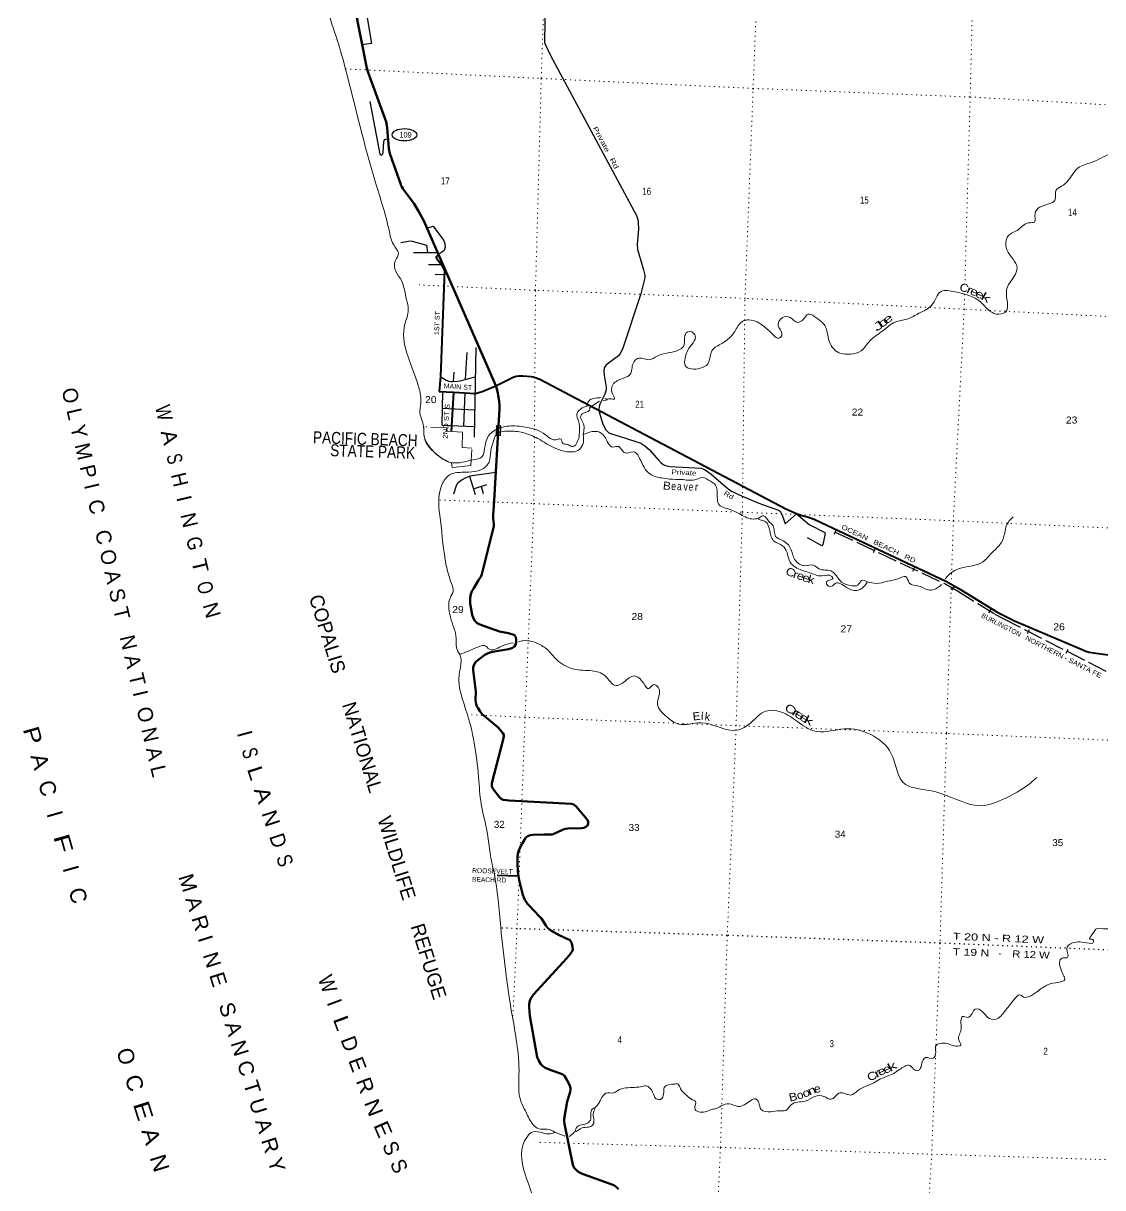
# Model space of a CAD drawing. Header units: feet. Extents: x -845745 to -745759, y -170898 to 15581.
# Drawn here: x -810239 to -783265, y -112410 to -83303 of the extents above; entities that cross this region are included whole.
import ezdxf
from ezdxf.enums import TextEntityAlignment as Align

# ---------------------------------------------------------------- set-up
doc = ezdxf.new("R2010")
doc.units = ezdxf.units.FT
doc.header["$LTSCALE"] = 80
for name, pattern in [('DOT_DASHED', [7.7, 5, -1.2, 0.3, -1.2]), ('DOTTED', [1.5, 0.3, -1.2]), ('LONG_DASHED', [7.5, 6, -1.5])]:
    doc.linetypes.add(name, pattern=pattern)
for name, color, linetype, lineweight in [('17', 7, 'Continuous', 25), ('23', 7, 'Continuous', 70), ('26', 7, 'Continuous', 40), ('29', 7, 'Continuous', 25), ('39', 7, 'Continuous', 13), ('44', 7, 'DOT_DASHED', 13), ('59', 7, 'Continuous', 13), ('6', 7, 'DOTTED', 25), ('63', 7, 'Continuous', 25), ('7', 7, 'DOTTED', 13)]:
    doc.layers.add(name, color=color, linetype=linetype, lineweight=lineweight)
for name, color, linetype in [('27', 7, 'Continuous'), ('30', 7, 'Continuous'), ('41', 7, 'Continuous')]:
    doc.layers.add(name, color=color, linetype=linetype)

msp = doc.modelspace()

# ---------------------------------------------------------------- linework, layer by layer
at = {"layer": '17'}
msp.add_ellipse((-800713.14, -86090.41), major_axis=(309.24, -1), ratio=0.500121, dxfattribs=at)
at = {"layer": '23'}
for points in [[(-801969.64, -82625.29), (-801977.22, -82669.13), (-801978.65, -82738.14), (-801969.88, -82827.12), (-801652.91, -84426.74), (-801618.76, -84536.82), (-801175.45, -85768.44), (-801154.46, -85854.69), (-801144.8, -85918.69), (-801103.62, -86436.04), (-801100.23, -86472.39), (-801084.95, -86529.43), (-801028.78, -86696.75), (-800806.68, -87334.78), (-800794.17, -87366.08), (-800783.74, -87386.95), (-800752.46, -87433.91), (-800734.73, -87458.95), (-800472.48, -87811.72), (-800362.57, -87995.18), (-800230.71, -88237.88), (-799860.09, -89085.33)], [(-799860.09, -89085.33), (-798468.48, -92267.32), (-798434.2, -92365.49)], [(-798434.2, -92365.49), (-798415.73, -92418.4), (-798383.25, -92538.31), (-798368.65, -92607.18), (-798349.88, -92751.17), (-798341.54, -92855.51), (-798336.37, -92937.19), (-798478.99, -95371.82), (-798499.11, -95588.67), (-798494.83, -95677.96), (-798482.32, -95813.6), (-798484.4, -95869.94), (-798783.64, -97075.02), (-798800.37, -97121), (-798816.46, -97146.32), (-798865.52, -97221.04), (-798981.28, -97419.3)], [(-798981.28, -97419.3), (-799026.68, -97497.06), (-799041.25, -97526.89), (-799056.89, -97571.76), (-799071.28, -97668.66), (-799072.54, -97727.23), (-799068.31, -97805.79), (-799022.48, -98090.34), (-798991.2, -98184.25), (-798953.66, -98240.59), (-798895.26, -98294.85), (-798830.35, -98334.56), (-798335.29, -98502.49), (-798117.97, -98550.73), (-797982.52, -98588.05), (-797966.15, -98598.48), (-797949.47, -98619.35), (-797930.7, -98650.65), (-797920.68, -98711.27), (-797922.35, -98780.04), (-797935.91, -98837.42), (-797964.06, -98882.29), (-798012.77, -98915.34), (-798058.96, -98931.33), (-798116.59, -98947.7), (-798460.82, -99005.29), (-798577.22, -99032.55), (-798641.87, -99055.5), (-798709.41, -99088.63), (-798881.27, -99219.18), (-798936.98, -99275.66), (-798978.71, -99350.52), (-798995.37, -99407.13), (-798993.31, -99472.88), (-798934.49, -100002.98), (-798938.61, -100222.44), (-798921.33, -100324.31), (-798902.56, -100378.56), (-798883.4, -100415.93), (-798825.4, -100507.95), (-798770.51, -100573.3), (-798374.23, -100902.51), (-798277.63, -101010.91), (-798252.91, -101045.31), (-798234.14, -101089.14), (-798229.97, -101124.61), (-798246.54, -101203.49), (-798526.72, -102301.13), (-798533.42, -102350.63), (-798527.77, -102383.7), (-798514.65, -102415.33), (-798495.88, -102446.63), (-798342.47, -102650.58), (-798295.67, -102690.79), (-798246.1, -102710.62), (-798166.36, -102726.26), (-798107.89, -102727.9), (-796543.61, -102816.9), (-796509.39, -102823.31), (-796476.02, -102837.92), (-796423.27, -102881.87), (-796151.58, -103206.4), (-796129.81, -103240.68), (-796123.56, -103261.54), (-796121, -103304.26), (-796136.07, -103353.37), (-796159.01, -103376.32), (-796178.54, -103390.75), (-796232.01, -103413.88), (-796290.48, -103424.83), (-796630.75, -103430.17), (-796692.91, -103436.84), (-796744.48, -103458.14), (-796910.16, -103530.49), (-796980.72, -103566.22), (-797022.43, -103576.66), (-797075.02, -103580.71), (-797225.95, -103581.09), (-797505.94, -103588.7), (-797569.89, -103596.48), (-797629.79, -103618.3), (-797680.43, -103659.08), (-797715.76, -103711.78), (-797803.9, -103863.61), (-797857.7, -103982.55), (-797880.64, -104053.5), (-797892.87, -104146.38), (-797891.1, -104315.69), (-797879.6, -104505.3), (-797861.14, -104625.27)], [(-797861.14, -104625.27), (-797845.89, -104724.39), (-797754.68, -105086.47), (-797733.62, -105152.22), (-797705.46, -105209.61), (-797638.3, -105312.47), (-797435.06, -105529.65), (-797385.56, -105578.21)], [(-797385.56, -105578.21), (-797285.55, -105676.31), (-797177.43, -105853.65), (-797128.81, -105918.09), (-797083.96, -105958.78), (-797055.31, -105979.13), (-796850.43, -106097.65), (-796612.79, -106201.28), (-796585.51, -106215.46), (-796562.57, -106240.5), (-796531.98, -106301.03)], [(-796531.98, -106301.03), (-796512.52, -106384.49), (-796510.43, -106453.36), (-796515.64, -106483.61), (-796530.24, -106512.83), (-796574.28, -106573.46), (-796652.36, -106671.27), (-797488.85, -107576.74), (-797552.94, -107677.09), (-797582.41, -107736.76), (-797595.97, -107821.28), (-797599.09, -107916.23), (-797592.87, -107993.94), (-797581.04, -108109.23), (-797396.12, -109145.77), (-797360.3, -109240.33), (-797305.94, -109318.41), (-797253.94, -109373.89), (-797198.77, -109413.1), (-797056.11, -109472.86), (-796815.79, -109558.46), (-796759.66, -109580.49), (-796717.95, -109611.79), (-796656.61, -109715.55), (-796599.07, -109820.48), (-796579.26, -109861.16), (-796566.74, -109921.69), (-796568.83, -109963.42), (-796575.09, -110009.33), (-796587.21, -110068.75), (-796648.4, -110253.83), (-796693.68, -110497.94), (-796720.86, -110688.33), (-796722.11, -110755.38), (-796713.43, -110813.53), (-796505.89, -111836.82), (-796489.58, -111883.32), (-796470.81, -111914.62), (-796418.3, -111971.07), (-796381.13, -112002.27), (-796322.73, -112037.74), (-796251, -112072.06), (-795484.51, -112348.69), (-795414.47, -112395.64), (-795365.37, -112445.85)]]:
    msp.add_lwpolyline(points, dxfattribs=at)
at = {"layer": '26'}
for p, q in [((-799849.84, -92504.62), (-799487.75, -92526.36)), ((-799487.75, -92526.36), (-799546.71, -93509)), ((-797861.14, -104625.27), (-798398.96, -104601.87))]:
    msp.add_line(p, q, dxfattribs=at)
for points in [[(-799860.09, -89085.33), (-799919.36, -89142.8), (-799923.38, -89152.19), (-799909.59, -89170.58), (-799790.46, -89344.68), (-799717.03, -89483.48), (-799814.01, -92132.06), (-799849.84, -92504.62)], [(-798434.2, -92365.49), (-797997.26, -92149.62), (-797924.05, -92125.77), (-797857.77, -92117.97), (-797754.85, -92117.24), (-797546.07, -92130.09), (-797495.17, -92139.42), (-797444.49, -92153.08), (-797333.08, -92199.47), (-797335.09, -92199.41), (-791183.57, -95437.46), (-790901.93, -95561.45), (-790787.13, -95605.71), (-790621.01, -95645.14), (-790479.11, -95695.44), (-790299.5, -95780.51), (-787172.75, -97252.14), (-786858.7, -97431.58), (-785925.8, -98007.85), (-785786.8, -98084.97), (-785722.14, -98117.22), (-785470.58, -98238.22), (-783821.71, -98942.58), (-783686.82, -99001.37), (-783605.37, -99019.33), (-783498.85, -99035.7), (-781790.65, -99270.66)], [(-799487.75, -92526.36), (-798941.04, -92559.19), (-798774.38, -92504.16), (-798434.2, -92365.49)]]:
    msp.add_lwpolyline(points, dxfattribs=at)
at = {"layer": '29'}
for p, q in [((-800490.54, -89031.93), (-799883.23, -89032.42)), ((-799790.46, -89344.68), (-800116.01, -89339.77)), ((-799720.65, -89582.26), (-799947.35, -89586.67)), ((-799157.26, -91529.91), (-799193.32, -92202.07)), ((-798930.29, -91404.35), (-798974.28, -93650.93)), ((-799478.73, -92024.75), (-799493.37, -92257.53)), ((-799202.62, -92543.48), (-799240.93, -93372.69)), ((-799772.81, -92927), (-798960.92, -92968.7)), ((-799088.47, -94627.33), (-798948.17, -95084.68)), ((-798991.83, -94942.36), (-798655.41, -94834.44)), ((-798799.15, -94880.55), (-798743.85, -95052.98))]:
    msp.add_line(p, q, dxfattribs=at)
for points in [[(-801649.19, -83163.69), (-801539.36, -83808.05), (-801769.4, -83838.85)], [(-797195.63, -82965.08), (-797216, -83691.24), (-797217.15, -83753.31), (-797212.55, -83778.6), (-797199.91, -83826.89), (-797063.09, -84110.42), (-794917.77, -88107.58), (-794879.79, -88204.85), (-794870.6, -88278.43), (-794866.42, -88447.33), (-794896.56, -88820.69), (-794888.99, -88959.03), (-794860.74, -89063.34), (-794736.54, -89465.79), (-794707.42, -89602.85), (-794707.42, -89662.64), (-794718.68, -89701.83), (-794804.95, -90065.35), (-795267.1, -91451.26), (-795321.05, -91557.3), (-795366.17, -91615.12), (-795612.82, -91798.41), (-795684.18, -91860.81), (-795720.71, -91915.7), (-795730.15, -92007.97), (-795725.55, -92099.95), (-795671.17, -92398.28), (-795674.99, -92467.84), (-795710.07, -92572.13), (-795831.27, -92821.94), (-795845.32, -92883.76), (-795858.85, -92969.1), (-795843.64, -93046.83), (-795754.39, -93325.4), (-795681.88, -93461.16), (-795631.32, -93516.34), (-795603.74, -93539.33), (-795539.22, -93565.75), (-795243.43, -93653.71), (-794810.2, -93800.41), (-794707.41, -93861.24), (-794600.82, -93956.05), (-794354.3, -94229.59), (-794309.81, -94284.32), (-794250.05, -94330.31), (-794167.31, -94362.5), (-794080.36, -94381.26), (-793297.86, -94424.44), (-793257.2, -94436.08), (-793202.04, -94468.27), (-793048.06, -94575.33), (-792625.17, -94937.33), (-792539.57, -94996.13), (-792397.64, -95066.1), (-792272.97, -95121.4), (-791854.58, -95295.8)], [(-801576.08, -85255.89), (-801331.32, -86573.87), (-801326.48, -86586.11), (-801310.39, -86593.01), (-801292, -86593.01), (-801279.42, -86591.64), (-801266.72, -86576.92), (-801255.23, -86563.12), (-801243.32, -86522.36), (-801228.33, -86263.22), (-801218.46, -86234.32), (-801200.76, -86211.78), (-801179.39, -86202.12), (-801123.7, -86183.75)], [(-800148.95, -88424.83), (-799997.55, -88375.54), (-799739.04, -88727.96), (-799714.24, -88784.29), (-799705.05, -88825.67), (-799695.85, -88899.25), (-799710.96, -88958.29), (-799732.63, -88991.23), (-799852.35, -89077.83), (-799860.09, -89085.33)], [(-800802.06, -88778.44), (-800573.48, -88743.49), (-800523.23, -88747.5), (-800159.25, -88847.33), (-800141.42, -89032.21)], [(-799814.01, -92132.06), (-799675.17, -92219.5), (-799607.59, -92248.04), (-799552.21, -92256.3), (-799510.84, -92258.6), (-799388.08, -92251.05), (-799321.23, -92237.9), (-798944.69, -92139.54)], [(-799759.61, -92510.04), (-799784.06, -93347.26), (-798969.08, -93385.41)], [(-798429.95, -94534.76), (-799026.21, -94613.26), (-799075.31, -94622.31), (-799123.57, -94640.71), (-799194.82, -94672.9), (-799268.59, -94712.16), (-799374.08, -94787.87), (-799406.26, -94824.66), (-799425.76, -94864.1), (-799489.78, -95073.36)], [(-791854.58, -95295.8), (-791363.84, -95476.55), (-791346.19, -95486.88), (-791330.1, -95498.38), (-791308.26, -95525.97), (-791249.98, -95663.33), (-791199.72, -95817.89), (-790915.42, -95561.36)], [(-790915.42, -95561.36), (-790600.42, -95835.09), (-790210.86, -96032.72), (-790208.54, -96036.43), (-790205.09, -96038.73), (-790199.34, -96059.42), (-790259.1, -96330.75), (-790280.22, -96366.59), (-790645.52, -96165.71)]]:
    msp.add_lwpolyline(points, dxfattribs=at)
at = {"layer": '39'}
msp.add_line((-796078.53, -92907.74), (-795838.48, -92752.6), dxfattribs=at)
for points in [[(-796145.95, -92867.75), (-796270.75, -92917.37), (-796406.3, -93069.8), (-796367.1, -93239.56), (-796344, -93521.71), (-796378.02, -93734.39), (-796517.52, -93882.72), (-796603.41, -93846.91), (-796669.39, -93823.55), (-796757.69, -93809.84), (-796801.93, -93696.32), (-796898.7, -93706.6), (-797017.43, -93706.4), (-797190.34, -93586.48), (-797696.03, -93395.97), (-798106.11, -93372.25), (-798479.27, -93490.84), (-798650.98, -93682.08), (-798709.86, -93934.53), (-798777.89, -94136.51), (-799008.74, -94216.74), (-799523.15, -94287.67), (-799854.22, -94122.55), (-800222.32, -93628.73), (-800235.66, -93388.54), (-800328.89, -92990.85), (-800305.62, -92816.21), (-800311.91, -92606.81), (-800388.74, -92291.46), (-800702.32, -90818.65), (-800649.02, -90652.61), (-800617.39, -90460.02), (-800663.19, -90209.64), (-800791.47, -89734.36), (-800928.23, -89506.44), (-800941.41, -89232.52), (-800865.59, -89044.77), (-800908.33, -88959.46), (-801038.98, -88727.62), (-801091.51, -88515.35), (-801445.24, -87261.14), (-802193.03, -84421.94), (-802439.56, -83584.26), (-802586.09, -83116.69), (-802925.14, -81941.22), (-803040.75, -81768.03), (-802973.21, -81481.52), (-803136.37, -80931.14), (-803243.45, -80172.51), (-803116.54, -79605.39), (-802881.16, -79273.7), (-802673.42, -79247.38), (-802407.55, -79457.58), (-802234.98, -79708.3), (-802021.87, -79830.99), (-801647.07, -79914.43), (-801464.84, -80187.46), (-801451.28, -80328.58), (-801547.19, -80290.57), (-801760.84, -80198.06), (-802070.85, -80204.37), (-802229.4, -80404.67), (-802350.66, -80768.66), (-802348.51, -81365.01)], [(-780251.76, -86281.91), (-780625.57, -86237.5), (-781080.24, -86231.06), (-781291.02, -86426.36), (-781556.37, -86634.73), (-781797.22, -86823.44), (-782138.34, -86881.49), (-782435.77, -86859.87), (-782868.45, -86525.83), (-783062.25, -86560.46), (-783301.69, -86670.71), (-783551.18, -86780.78), (-783879.68, -86919.56), (-784135.02, -87242.82), (-784294.39, -87376.69), (-784435.15, -87482.74), (-784461.62, -87723.73), (-784608.19, -87817.6), (-784833.04, -87899.95), (-784956.53, -88052.6), (-784966.51, -88271.76), (-785115.73, -88289.11), (-785372.31, -88457.4), (-785626.77, -88619.69), (-785657.21, -88969.27), (-785403.7, -89418.7), (-785473.74, -89620.65), (-785667.08, -89965.18), (-785697.23, -90522.04), (-785923.47, -90570.15), (-786318.5, -90269.01), (-786953.86, -90015.72), (-787303.85, -90007.2), (-787541.52, -90354.94), (-787856.94, -90550.31), (-788151.38, -90697.78), (-788452.53, -90770.66), (-788758.29, -90988.34), (-789086.83, -91241.82), (-789300.64, -91493.42), (-789565.72, -91575.02), (-789908.66, -91510.29), (-790129.43, -91141.95), (-790206.8, -90856.78), (-790295.66, -90762.56), (-790486.31, -90622.18), (-790622.27, -90573.37), (-790749.42, -90705.83), (-790887.58, -90779.73), (-791076.52, -90655.48), (-791267.73, -90657.96), (-791372.26, -90875.36), (-791299.97, -90995.43), (-791285.83, -91104.36), (-791355.56, -91177.52), (-791490.98, -91098.53), (-791726.56, -90882.86), (-792105.91, -90716.84), (-792281.83, -90763.87), (-792461.26, -91006.04), (-792782.59, -91305.94), (-793021.1, -91476.58), (-793135.88, -91816.54), (-793320.97, -91925.79), (-793698.03, -91856.4), (-793702.82, -91675.2), (-793568.57, -91371.82), (-793452.7, -91194.88), (-793454.77, -91086.18), (-793636.6, -91014.38), (-793704.68, -91107.69), (-793729.29, -91356.76), (-793965.43, -91507.32), (-794398.12, -91622.03), (-794598.98, -91712.88), (-794845.72, -91670.06), (-795001.07, -91804.01), (-795070.33, -92074.38), (-795222.9, -92166.13), (-795435.93, -92262.78), (-795529.15, -92522.65), (-795467.93, -92698.86), (-795576.38, -92686.78), (-795642.71, -92700.73)], [(-795796.22, -92660.04), (-795948.42, -92673.83), (-796118.92, -92755.18), (-796145.95, -92867.75)], [(-795751.1, -92730.37), (-795645.1, -92703.62), (-795708.96, -92674.26), (-795709.73, -92674.03)], [(-796247.81, -93581.71), (-796255.1, -93277.86), (-796313.13, -93148), (-796269.37, -93064.29), (-796090.64, -92973.04), (-796078.53, -92907.74)], [(-796955.66, -111023.9), (-797144.5, -110943.6), (-797263.33, -110949.44), (-797433.41, -110895.97), (-797635.4, -110602.44), (-797830.61, -110156.1), (-797852.15, -109564.08), (-797866.79, -109147.26), (-798081.09, -107748.74), (-798180.81, -107028.48), (-798307.32, -105895.21), (-798476, -104533.76), (-798575.9, -104046.93), (-798637.7, -103566.85), (-798782.69, -102902.1), (-798855.27, -102238.7), (-799145.15, -100567.11), (-799344.74, -99581.38), (-799333.79, -99084.54), (-799392.36, -98984.85), (-799421.13, -98682.47), (-799566.43, -98146.5), (-799607.49, -97855.96), (-799575.96, -97669.4), (-799494.28, -97491.83), (-799539.19, -97303.84), (-799667.91, -96852.7), (-799816.58, -95721.03), (-799778.56, -94838.33), (-799586.99, -94592.36), (-799281.93, -94525.59), (-798679.71, -94383.84), (-798601.21, -94270.6), (-798558.13, -94001.75), (-798489.02, -93739.42), (-798423.69, -93586.48), (-798120.39, -93494.73), (-797752.87, -93535.77), (-797381.21, -93681.53), (-797132.36, -93831.04), (-796574.3, -94018.5), (-796382.47, -93981.82), (-796259.02, -93831.18), (-796246.94, -93581.54)], [(-796248.5, -93581.85), (-795889.01, -93510.05), (-795720.05, -93625.88), (-795505.56, -93895.49), (-795356.45, -93884.18), (-795226.32, -94033.5), (-794986.57, -94017.83), (-794811.38, -94234.39), (-794542.15, -94593.57), (-794249.79, -94673.46), (-793934.44, -94705.48), (-793795.6, -94706.05), (-793457.68, -94714.34), (-793267.5, -94657.5), (-793069.98, -94751.73), (-792968.47, -94813.99), (-792901.39, -95000.37), (-792845.22, -95345.52), (-792571.55, -95457.26), (-792354.05, -95559.91), (-792034.47, -95692.62), (-791879.39, -95685.44)], [(-789138.86, -97263.74), (-789256.09, -97404.43), (-789347.74, -97465.11), (-789618.76, -97429.89), (-789948.55, -97305.03), (-790044.36, -97373.68), (-790166.24, -97325.13), (-790144.57, -97239.01), (-790008.74, -97183.17), (-790035.99, -97132.36), (-790279.19, -97115.76), (-790601.65, -97031.29), (-790825.72, -96958.71), (-791093.45, -96740.42), (-791154.1, -96532.03), (-791263.71, -96360.95), (-791473.01, -96250.41), (-791587.1, -95992.72), (-791691.6, -95761.38), (-791803.6, -95723.07), (-791880.71, -95685.5)], [(-791880.12, -95685.79), (-791733.18, -95611.69), (-791612.86, -95746.74), (-791502.31, -95865.51), (-791438.62, -96128.3), (-791249.5, -96242.49), (-791120.52, -96343.49), (-791006.32, -96595.14), (-790944.34, -96729.11), (-790709.28, -96862.27), (-790495.65, -96844.1), (-790352.48, -96939.33), (-790055.62, -96993.14), (-789966.26, -97059.2), (-789790.99, -97271.74), (-789533.04, -97363.06), (-789385.83, -97345.68), (-789289.22, -97232.77), (-789139.11, -97264.04)], [(-787205.8, -97194.77), (-787154.32, -97129.58), (-786818.56, -96922.51), (-786268.53, -96773.76), (-786038.96, -96540.58), (-785827.85, -96327.17), (-785714.01, -96039.51), (-785668.43, -95855.23), (-785505.64, -95642.93)], [(-789138.86, -97263.74), (-788926.31, -97305.92), (-788643.6, -97250.81), (-788362.64, -97181.57), (-788186.72, -97134.54), (-788098.95, -97289.1), (-787856.95, -97372.08), (-787583.06, -97471.75), (-787307.16, -97348.09), (-787288.62, -97331.34)], [(-799333, -99079.87), (-798885.7, -98897.68), (-798715.97, -98858.57), (-798586.8, -98949.52), (-798249.01, -98853.17), (-797988.31, -98788.82)], [(-797866.98, -98761.5), (-797743.86, -98737.79), (-797344.99, -98825.7), (-797116.44, -98984.9), (-796879.53, -99238.83), (-796480.79, -99445.46), (-796024.8, -99490.16), (-795699.04, -99614.94), (-795425.74, -99859.49), (-795234.98, -99770.46), (-794972.62, -99616.37), (-794744.36, -99791.66), (-794610.1, -99935.02), (-794479.47, -99832.8), (-794364.25, -99915.44), (-794391.64, -100319.41), (-794163.87, -100633.54), (-793863.4, -100822.24), (-793303.37, -100788.38), (-792409.19, -100972.03), (-792059.75, -100787.35), (-791688.34, -100500.46), (-791240.33, -100540.98), (-790848.41, -100791.76), (-790395.54, -101009.46), (-789726.19, -100939.39), (-789062.73, -101084.54), (-788548.1, -101560.96), (-788193.69, -102330.22), (-787887.65, -102432.5), (-787582.67, -102482.44), (-787002.52, -102672.32), (-786291.54, -102860.61), (-785696.54, -102672.45), (-785125.04, -102336.95), (-784914.55, -102157.74)], [(-780931.62, -106018.92), (-780980.6, -106078.43), (-781060.14, -106137.32), (-781057.73, -106338.6), (-781118.04, -106558.83), (-781305.71, -106700.23), (-781521.18, -106708.3), (-781617.64, -106813.16), (-781792.13, -106892.42), (-781916.74, -106884.07), (-782052.48, -106823.18), (-782178.82, -106798.7), (-782280.81, -106651.92), (-782407.97, -106561.01), (-782515.07, -106474.5), (-782557.88, -106393.22), (-782696.07, -106356.44), (-782851.64, -106279.09), (-783022.58, -106161.21), (-783032.98, -106068.45), (-783030.81, -105947.75), (-783175.57, -105941.04), (-783404.72, -105926.71), (-783523.96, -106067.37), (-783582.64, -106197.08), (-783508.36, -106206.51), (-783493.31, -106265.15), (-783660.79, -106290.21), (-784069.73, -106314.81), (-784155.67, -106393.7), (-784146.24, -106540.78), (-784142.27, -106655.55), (-784253.09, -106663.55), (-784338.92, -106736.41), (-784314.3, -106934.08), (-784254.69, -107088.12), (-784212.53, -107205.62), (-784354.62, -107273.41), (-784641.5, -107336.5), (-784896.03, -107502.81), (-785095.49, -107627.9), (-785236.63, -107643.38), (-785334.29, -107591.26), (-785489.46, -107715.15), (-785711.89, -107998.78), (-785938.84, -108197.8), (-786137.27, -108153.87), (-786273.47, -108006.45), (-786451.45, -107944.79), (-786529.85, -108051.99), (-786646.39, -108154.47), (-786764.72, -108132.15), (-786810.75, -108229.89), (-786800.68, -108453.45), (-786861.68, -108711.9), (-786811.8, -108847.66), (-786997.09, -108856.29), (-787161.18, -108804.94), (-787442.21, -108878.2), (-787438.71, -109019.12), (-787505.9, -109174.84), (-787686.66, -109155.38), (-787790.46, -109332.55), (-787877.7, -109483.86), (-787991.68, -109443.51), (-788106.58, -109342.77), (-788221.97, -109380.87), (-788341.99, -109453.09), (-788500.89, -109560.82), (-788673.22, -109632.07), (-788815.16, -109691.82), (-788985.87, -109785.23), (-789381.83, -109983.13), (-789568.93, -110092.34), (-789827.53, -110037.23), (-789947.92, -110129.57), (-790055.84, -110200.01), (-790231.59, -110126.31), (-790456.97, -110126.14), (-790698.52, -110242.39), (-791052.37, -110336.43), (-791185.77, -110480.85), (-791344.8, -110483.93), (-791560.59, -110510.11), (-791801.08, -110455.33), (-791862.26, -110277.11), (-791935.17, -110191.23), (-792062.74, -110235.15), (-792379.2, -110376.16), (-792603.42, -110311.63), (-792803.58, -110364.25)], [(-792803.58, -110364.25), (-792929.57, -110432.34), (-793046.72, -110456.32), (-793202.73, -110515.8), (-793460.64, -110422.47), (-793441.51, -110253.79), (-793515.21, -110212.17), (-793656.16, -110104.91), (-793814.12, -109936.96), (-793876.47, -109823.12), (-793958.87, -109817.56), (-794222.01, -109903.22), (-794239.03, -110065.9), (-794311.9, -110201.39), (-794420.31, -110187.3), (-794513.9, -110020.55), (-794674.09, -109864.63), (-794817.35, -109886.12), (-794968.55, -109901.42), (-795384.5, -109980.22), (-795488.14, -110036.65), (-795679.54, -110049.19), (-795790.3, -110165.86), (-795877.83, -110333.27), (-795939.38, -110398.53)], [(-795940.91, -110402.63), (-796024.81, -110449.26), (-796057.26, -110575.43), (-796067.88, -110718.11), (-796127.52, -110789.45), (-796348.02, -110853.77), (-796438.38, -110954.72), (-796441.08, -110992.9), (-796321.34, -110936.77), (-796147.62, -110899.75), (-796034.28, -110863.62), (-795978.22, -110768.07), (-795999.58, -110612.73), (-795990.12, -110534.42), (-795939.38, -110398.53)], [(-794458.5, -123618.53), (-794561.17, -123270.81), (-794626.53, -123100.56), (-794593.48, -122829.51), (-794675.33, -122234.35), (-794671.15, -121890.32), (-794711.92, -121360.32), (-794940.33, -120410.29), (-795028.45, -119939.78), (-795086.14, -119679.12), (-795048.58, -119269.3), (-795122.95, -119040.53), (-795335.03, -118748.82), (-795497.19, -118814.23), (-795788.7, -118798.75), (-796060.14, -118674.97), (-796270.45, -118284.7), (-796454.53, -117890.89), (-796476.19, -117640.96), (-796598.42, -117499.84), (-796623.54, -117330.33), (-796597.65, -117121.53), (-796712.32, -116896.03), (-796805.71, -116606.54), (-797148.08, -115280.09), (-797221.29, -114763.57), (-797350.89, -113690.61), (-797385.02, -113462.58), (-797396.79, -113110.21), (-797642.84, -111127.52), (-797499.85, -111009.44), (-797267.01, -111041.94), (-797062.07, -111059.84), (-796954.77, -111023.6)], [(-796708.73, -111118.2), (-796712.95, -111116.63), (-796954.77, -111023.6)], [(-796440.59, -110993.04), (-796563.87, -111107.33), (-796598.94, -111126.46)]]:
    msp.add_spline(points, degree=3, dxfattribs=at)
at = {"layer": '44'}
msp.add_lwpolyline([(-800236.16, -93385.79), (-800234.57, -93395.81), (-800232.85, -93410.84), (-800231.22, -93439.68), (-800231.01, -93572.2), (-800225.69, -93613.91), (-800211.17, -93666.98), (-800189.88, -93723.42), (-800159.71, -93784.71), (-800131.5, -93831.4), (-800108.04, -93864.7), (-800051.91, -93935.11), (-799959.45, -94029.86), (-799832.64, -94140.33), (-799797.17, -94168.34), (-799781.31, -94180.07), (-799753.94, -94199.4), (-799697.3, -94233.44), (-799664.33, -94249.98), (-799631.86, -94263.51), (-799607.71, -94271.73), (-799571.91, -94280.93), (-799538.93, -94286.23), (-799523.31, -94410.29), (-799418.53, -94399.25), (-799055.61, -94356.73), (-799031.97, -93924.79), (-799271.46, -93906.08), (-799263.07, -93526.96), (-799666.77, -93501.4), (-799658.97, -93415.67)], close=True, dxfattribs=at)
at = {"layer": '59'}
for p, q in [((-798414.01, -93359.39), (-798309.07, -93362.94)), ((-798309.07, -93362.94), (-798317.59, -93612.82))]:
    msp.add_line(p, q, dxfattribs=at)
msp.add_lwpolyline([(-798318.23, -93612.82), (-798423.17, -93609.22), (-798414.65, -93359.39)], dxfattribs=at)
msp.add_lwpolyline([(-798406.92, -93367.01), (-798317.96, -93370.01), (-798325.94, -93603.91), (-798414.9, -93600.85)], close=True, dxfattribs=at)
at = {"layer": '6'}
msp.add_lwpolyline([(-780945.85, -106558.71), (-782034.84, -106513.62), (-787331.35, -106296.44), (-792650.43, -106102.99), (-797899.54, -105934.99), (-798304.83, -105917.36)], dxfattribs=at)
at = {"layer": '63'}
for p, q in [((-789975.2, -96069.38), (-789928.03, -95969.33)), ((-788991.27, -96533.35), (-788944.1, -96433.31)), ((-788007.34, -96997.33), (-787960.17, -96897.29)), ((-787035.16, -97475.3), (-786980.28, -97379.26)), ((-786108.86, -98042.28), (-786050.73, -97948.18)), ((-785144.48, -98553.55), (-785094.12, -98455.07)), ((-784175.92, -99048.82), (-784125.56, -98950.34))]:
    msp.add_line(p, q, dxfattribs=at)
at = {"layer": '63', "linetype": 'LONG_DASHED', "lineweight": 13}
msp.add_lwpolyline([(-789954.66, -96023.23), (-787207.38, -97318.73), (-786897.02, -97496.06), (-785963.72, -98072.58), (-785755.13, -98184.58), (-780747.26, -100745.32)], dxfattribs=at)
at = {"layer": '63', "linetype": 'LONG_DASHED'}
msp.add_lwpolyline([(-789952.91, -96019.52), (-787205.49, -97315.09), (-786894.93, -97492.53), (-785961.67, -98069.03), (-785753.23, -98180.95), (-780745.56, -100746.44)], dxfattribs=at)
at = {"layer": '7'}
for points in [[(-793452.52, -123653.68), (-793357.28, -122011.34), (-793070.64, -116706.15), (-792816.23, -111402.37), (-792648.96, -106133.2), (-792425.3, -100861.05), (-792270.92, -95525.23), (-792205.27, -90199.83), (-792002.34, -84961.51), (-791793.51, -79618.65), (-791807.22, -77864.32)], [(-786528.46, -78048.07), (-786447.32, -79870.96), (-786576.43, -85144.87), (-786706.4, -89747.81)], [(-797125.37, -79576.22), (-797127.99, -79610.05), (-797295.73, -84682.01), (-797439.36, -89979.79), (-797465.26, -93468.02)], [(-802186.94, -84443.96), (-797295.73, -84682.01), (-792003.78, -84929.28), (-786576.43, -85144.87), (-781335.71, -85443.52), (-780221.26, -85496.13)], [(-780402.3, -90758.9), (-781507, -90712.62), (-786726.24, -90450.59), (-792192.81, -90177.93), (-797455.41, -89977.48), (-800350.72, -89843.17)], [(-786715.69, -90076.96), (-786726.24, -90450.59), (-786998.47, -95737.94), (-787168.62, -101055.35), (-787331.35, -106296.44), (-787539.14, -111571.14), (-787851.1, -116839.39), (-787907.62, -118290.36)], [(-797466.57, -93645.28), (-797478.93, -95309.7), (-797699.8, -100650.32), (-797899.54, -105934.99), (-798007, -108181.64)], [(-799830.6, -95218.16), (-797478.93, -95309.7), (-792270.92, -95525.23), (-786998.47, -95737.94), (-781634.1, -95986.56), (-780583.59, -96028.45)], [(-780765.1, -101304.75), (-781815.81, -101275.59), (-787168.62, -101055.35), (-792425.3, -100861.05), (-797699.8, -100650.32), (-799142.43, -100582.25)], [(-797329.58, -111276.22), (-792816.23, -111402.37), (-787539.14, -111571.14), (-782265.68, -111737.34), (-781126.37, -111806.19)]]:
    msp.add_lwpolyline(points, dxfattribs=at)

# ---------------------------------------------------------------- texts
at = {"layer": '17', "width": 0.85}
msp.add_text('109', height=140, dxfattribs=at).set_placement((-800687.09, -86158.72), align=Align.CENTER)
at = {"layer": '27'}
for s, rotation, width, p in [('1ST ST', 87.869, 1.1, (-799851.03, -91096.98)), ('MAIN ST', 356.092, 1.1, (-799739.13, -92421.91)), ('2ND ST S', 86.092, 1.2, (-799639.48, -93688.32)), ('OCEAN   BEACH   RD', 334.796, 1.25, (-789807.72, -95934.6))]:
    msp.add_text(s, height=120, rotation=rotation, dxfattribs=dict(at, width=width)).set_placement(p)
for s, p in [('ROOSEVELT', (-799021.96, -104539.87)), ('BEACH RD', (-799027.68, -104759.79))]:
    msp.add_text(s, height=120, rotation=358.51, dxfattribs=at).set_placement(p)
at = {"layer": '30'}
for s, rotation, width, p in [('Private   Rd', 298.223, 1.4, (-796010.66, -85923.29)), ('Private', 356.842, 1.25, (-794043.28, -94573.6)), ('Rd', 330.436, 1.25, (-792748.67, -95084.71))]:
    msp.add_text(s, height=120, rotation=rotation, dxfattribs=dict(at, width=width)).set_placement(p)
at = {"layer": '41'}
for s, height, rotation, width, p in [('C', 200, 341.034, 1.1, (-786761.6, -90007.77)), ('r', 200, 337.749, 1.4, (-786628.5, -90055.69)), ('e', 200, 337.749, 1.25, (-786513.68, -90101.85)), ('e', 200, 334.893, 1.35, (-786377.65, -90166.76)), ('k', 200, 329.009, 1.7, (-786233.43, -90242.1)), ('J', 200, 37.256, 1.95, (-788815.06, -90943.58)), ('o', 200, 36.606, 1.7, (-788698.81, -90859.16)), ('e', 200, 36.606, 1.7, (-788582.9, -90770.73)), ('B', 200, 352.616, 1.1, (-794168.31, -94963.01)), ('e', 200, 357.25, 0.8, (-793992.62, -94972.12)), ('a', 200, 359.85, 0.8, (-793845.61, -94975.87)), ('v', 200, 358.694, 0.8, (-793688.57, -94982.17)), ('e', 200, 358.495, 0.75, (-793555.51, -94985.21)), ('C', 200, 334.637, 1.2, (-791107.34, -97113.63)), ('r', 200, 340.864, 1.3, (-790968.91, -97171.15)), ('e', 200, 340.244, 1.2, (-790845.87, -97210.95)), ('e', 200, 340.872, 1.2, (-790706.83, -97261.65)), ('k', 200, 345.771, 1.2, (-790571.18, -97305.47)), ('C', 200, 328.935, 1.35, (-791124.68, -100528.94)), ('E', 200, 6.169, 1.1, (-793403.58, -100720.62)), ('r', 200, 325.919, 1.8, (-790991.83, -100607.39)), ('e', 200, 327.82, 1.55, (-790894.28, -100673.72)), ('e', 200, 327.82, 1.55, (-790768.69, -100753.26)), ('k', 200, 331.268, 1.65, (-790656.95, -100818.95)), ('P', 400, 285.81, 1.25, (-810193.63, -101159.15)), ('A', 400, 285.81, 1.1, (-810010.22, -101806.91)), ('F', 400, 285.81, 1.45, (-809430.44, -103857.96)), ('e', 200, 23.075, 1.3, (-788754.52, -109585.74)), ('e', 200, 22.211, 1.25, (-788621.31, -109531.56)), ('k', 200, 28.547, 1.65, (-788479.74, -109463)), ('C', 400, 287.401, 1.05, (-807649.4, -109850.89)), ('C', 200, 26.704, 1.25, (-788985.83, -109706.85)), ('r', 200, 27.764, 1.6, (-788852.95, -109632.61)), ('o', 200, 22.754, 1.25, (-790639.66, -110129.59)), ('n', 200, 21.98, 1.35, (-790499.72, -110067.91)), ('e', 200, 16.067, 1.1, (-790370.67, -110028.72)), ('E', 400, 287.401, 1.35, (-807431.59, -110545.92)), ('B', 200, 12.502, 1.2, (-790980.58, -110236.39)), ('o', 200, 17.071, 1.1, (-790800.03, -110187.27)), ('A', 400, 287.401, 1.15, (-807232.6, -111180.81)), ('N', 400, 287.401, 1.1, (-807021.38, -111854.79))]:
    msp.add_text(s, height=height, rotation=rotation, dxfattribs=dict(at, width=width)).set_placement(p, align=Align.CENTER)
for s, height, rotation, p in [('r', 200, 358.495, (-793417.16, -94988.72)), ('l', 200, 356.952, (-793278.81, -100717.8)), ('k', 200, 353.149, (-793153.44, -100733.88)), ('C', 400, 285.81, (-809820.37, -102477.4)), ('I', 400, 285.81, (-809643.08, -103127.93)), ('I', 400, 285.81, (-809239.93, -104493.45)), ('C', 400, 285.81, (-809060.94, -105159.35)), ('O', 400, 287.401, (-807857.8, -109185.93))]:
    msp.add_text(s, height=height, rotation=rotation, dxfattribs=at).set_placement(p, align=Align.CENTER)
at = {"layer": '44'}
for s, height, rotation, p in [('O L Y M P I  C   C O A S T   N A T I  O N A L', 375, 283.205, (-809284.5, -92460.4)), ('I', 375, 283.315, (-806418.06, -95158.79)), ('N', 375, 283.315, (-806316.31, -95588.65)), ('COPALIS      NATIONAL     WILDLIFE     REFUGE', 350, 287.167, (-803104.5, -97647.48)), ('I', 375, 285.314, (-804902.05, -101045.14)), ('I', 375, 290.428, (-802662.27, -107778.86)), ('D', 375, 290.428, (-802316.85, -108706.39))]:
    msp.add_text(s, height=height, rotation=rotation, dxfattribs=at).set_placement(p)
for s, height, rotation, width, p in [('W', 375, 281.917, 0.8, (-806946.14, -92891.73)), ('A', 375, 283.315, 1.1, (-806807.59, -93512.9)), ('PACIFIC BEACH', 300, 358.151, 0.85, (-803004.42, -93798.75)), ('STATE PARK', 300, 358.151, 0.85, (-802574.12, -94123.26)), ('S', 375, 283.315, 0.75, (-806666.39, -94109.42)), ('H', 375, 283.315, 0.95, (-806553.79, -94585.27)), ('G', 375, 283.315, 0.85, (-806175.15, -96185.17)), ('T', 375, 283.315, 1.1, (-806043.5, -96741.46)), ('O', 375, 284.24, 0.8, (-805910.47, -97303.48)), ('N', 375, 286.314, 1.05, (-805762.3, -97843.17)), ('S', 375, 285.314, 0.75, (-804785.39, -101471.17)), ('L', 375, 288.205, 1.2, (-804653.26, -101941.91)), ('A', 375, 288.205, 1.2, (-804482.06, -102462.49)), ('N', 375, 288.205, 1.1, (-804290.54, -103044.8)), ('D', 375, 288.205, 0.95, (-804099.04, -103627.11)), ('S', 375, 288.205, 0.85, (-803925.99, -104153.31)), ('M A R I  N E   S A N C T U A R Y', 375, 287.428, 1.05, (-806368.43, -104635.79)), ('W', 375, 290.428, 0.9, (-802884.47, -107182.29)), ('L', 375, 290.428, 1.25, (-802508.1, -108192.81)), ('E', 375, 290.428, 1.05, (-802123.5, -109225.49)), ('R', 375, 290.428, 1.05, (-801932.22, -109739.04)), ('N', 375, 291.233, 1.15, (-801730.62, -110280.3)), ('E', 375, 293.529, 1.15, (-801497.56, -110847)), ('S', 375, 293.529, 0.95, (-801278.75, -111349.47)), ('S', 375, 293.529, 0.95, (-801083.55, -111797.79))]:
    msp.add_text(s, height=height, rotation=rotation, dxfattribs=dict(at, width=width)).set_placement(p)
at = {"layer": '6', "width": 1.35}
msp.add_text('T 20 N - R 12 W', height=175, rotation=357.652, dxfattribs=at).set_placement((-787013.99, -106209.37))
at = {"layer": '6'}
for s, width, p in [('T 19 N', 1.3, (-786558.66, -106612.47)), ('R 12 W', 1.2, (-785061.65, -106668.04))]:
    msp.add_text(s, height=175, rotation=357.652, dxfattribs=dict(at, width=width)).set_placement(p, align=Align.CENTER)
msp.add_text('-', height=175, rotation=357.652, dxfattribs=at).set_placement((-785828.45, -106633.3), align=Align.CENTER)
at = {"layer": '63'}
msp.add_text('BURLINGTON', height=120, rotation=332.873, dxfattribs=at).set_placement((-785826.08, -98394.95), align=Align.CENTER)
at = {"layer": '63', "width": 1.15}
msp.add_text('NORTHERN - SANTA FE', height=120, rotation=332.873, dxfattribs=at).set_placement((-784270.87, -99191.16), align=Align.CENTER)
at = {"layer": '7'}
for s, width, p in [('17', 0.85, (-799804.05, -87331)), ('16', 0.85, (-794771.03, -87588.04)), ('15', 0.85, (-789330.72, -87809.75)), ('14', 0.85, (-784133.46, -88114.12)), ('20', 1.1, (-800198.2, -92798.03)), ('21', 0.85, (-794947.68, -92912.49)), ('22', 1.1, (-789537.02, -93108.85)), ('23', 1.1, (-784184.71, -93307.3)), ('29', 1.1, (-799520.69, -98045.67)), ('28', 1.1, (-795040.91, -98217.96)), ('27', 1.1, (-789815.29, -98526.09)), ('26', 1.1, (-784498.94, -98475.56)), ('32', 1.05, (-798480.19, -103414.87)), ('33', 1.05, (-795111.65, -103491.46)), ('34', 1.05, (-789960.36, -103658.6)), ('35', 1.05, (-784525.48, -103871.22)), ('4', 0.85, (-795390.46, -108799.18)), ('3', 0.85, (-790091.61, -108896.35)), ('2', 0.85, (-784748.46, -109085.14))]:
    msp.add_text(s, height=175, dxfattribs=dict(at, width=width)).set_placement(p)

doc.saveas('drawing.dxf')
